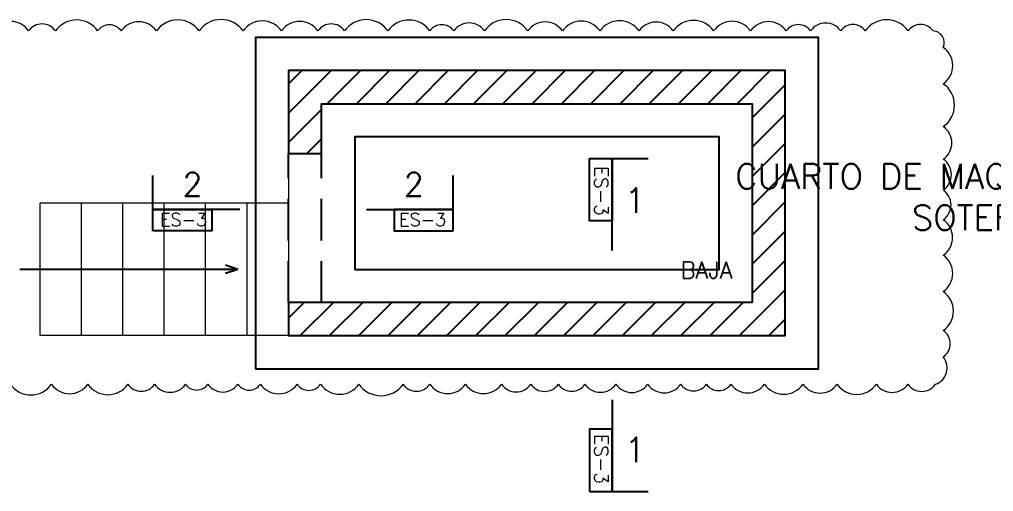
# Model space of a CAD drawing. Header units: metres. Extents: x -25 to 234, y -27 to 52.
# Drawn here: x 108.29 to 114.17, y 24.1 to 26.95 of the extents above; entities that cross this region are included whole.
import ezdxf

# ---------------------------------------------------------------- set-up
doc = ezdxf.new("R2010")
doc.units = ezdxf.units.M
doc.header["$LTSCALE"] = 0.1
doc.header["$MEASUREMENT"] = 0
doc.linetypes.add('CONTINUA', pattern=[0])
doc.linetypes.add('HIDDEN', pattern=[0.375, 0.25, -0.125])
for name, color, linetype in [('001-DIMTEXTO', 4, 'Continuous'), ('DIMTEXTO', 4, 'Continuous'), ('HATCH', 8, 'Continuous'), ('MUROS', 7, 'Continuous'), ('TEXTOS', 4, 'Continuous'), ('VIGAS', 1, 'HIDDEN'), ('ZAPATAS', 6, 'Continuous')]:
    doc.layers.add(name, color=color, linetype=linetype)
doc.layers.add('A-FLOR', color=253, linetype='Continuous', lineweight=0)
doc.layers.add('PLANTA ARQ.', color=1, linetype='Continuous', lineweight=0)
doc.styles.add('SMPLEX', font='simplex.shx')
doc.styles.get("Standard").update_dxf_attribs({"font": 'arial.ttf'})

# ---------------------------------------------------------------- blocks, each defined once
blk = doc.blocks.new('A$Cac76d8b6')
at = {"layer": 'HATCH', "linetype": 'CONTINUA'}
h = blk.add_hatch(dxfattribs=at)
h.set_pattern_fill('ANSI31', color=256)
h.set_pattern_definition([(45, (-89.46508, 26.93804), (-0.08838835, 0.08838835), [])])
h.paths.add_polyline_path([(25.6342, 2.0416), (25.6342, 2.3416), (28.2342, 2.3416), (28.2342, 1.1416), (25.4342, 1.1416), (25.4342, 0.9416), (28.4342, 0.9416), (28.4342, 2.5416), (25.4342, 2.5416), (25.4342, 2.0416)])
at = {"layer": 'MUROS', "linetype": 'CONTINUA'}
blk.add_lwpolyline([(25.6342, 2.0416), (25.6342, 2.3416), (28.2342, 2.3416), (28.2342, 1.1416), (25.4342, 1.1416), (25.4342, 0.9416), (28.4342, 0.9416), (28.4342, 2.5416), (25.4342, 2.5416), (25.4342, 2.0416), (25.6342, 2.0416)], dxfattribs=at)
at = {"layer": 'TEXTOS', "color": 6, "linetype": 'Continuous', "ltscale": 0.01}
for p, q in [((27.2518, 2.0105), (27.6053, 2.0105)), ((24.6158, 1.5746), (24.6158, 1.9092)), ((26.4294, 1.5746), (26.4294, 1.9092)), ((27.2518, 0), (27.6053, 0))]:
    blk.add_line(p, q, dxfattribs=at)
at = {"layer": 'TEXTOS', "color": 5, "linetype": 'Continuous', "ltscale": 0.01}
for p, q in [((27.3879, 1.4563), (27.3879, 2.0105)), ((25.1405, 1.7034), (24.6158, 1.7034)), ((25.9047, 1.7034), (26.4294, 1.7034)), ((27.3879, 0.5542), (27.3879, 0))]:
    blk.add_line(p, q, dxfattribs=at)
at = {"layer": 'TEXTOS', "color": 8, "linetype": 'Continuous', "ltscale": 0.01}
for points in [[(27.2518, 2.0105), (27.3879, 2.0105), (27.3879, 1.6345), (27.2518, 1.6345)], [(24.6158, 1.5746), (24.6158, 1.7034), (24.9718, 1.7034), (24.9718, 1.5746)], [(26.4294, 1.5746), (26.4294, 1.7034), (26.0734, 1.7034), (26.0734, 1.5746)], [(27.2518, 0), (27.3879, 0), (27.3879, 0.376), (27.2518, 0.376)]]:
    blk.add_lwpolyline(points, close=True, dxfattribs=at)
at = {"layer": 'VIGAS', "ltscale": 10}
for p, q in [((25.4342, 1.1416), (25.4342, 2.0416)), ((25.6342, 1.1416), (25.6342, 2.0416))]:
    blk.add_line(p, q, dxfattribs=at)
at = {"layer": 'ZAPATAS', "lineweight": 25}
for points in [[(25.2342, 0.7416), (28.6342, 0.7416), (28.6342, 2.7416), (25.2342, 2.7416)], [(25.8342, 1.3416), (28.0342, 1.3416), (28.0342, 2.1416), (25.8342, 2.1416)]]:
    blk.add_lwpolyline(points, close=True, dxfattribs=at)
at = {"layer": 'DIMTEXTO', "color": 4, "lineweight": -3, "attachment_point": 5, "style": 'SMPLEX', "bg_fill": 3, "box_fill_scale": 1.1, "bg_fill_color": 256, "bg_fill_true_color": 13158600, "bg_fill_transparency": 0}
for s, insert, char_height in [('2', (24.8546, 1.8552), 0.142), ('1', (27.5278, 0.2518), 0.15)]:
    blk.add_mtext(s, dxfattribs=dict(at, insert=insert, char_height=char_height))
at = {"layer": 'TEXTOS', "color": 4, "ltscale": 0.5, "char_height": 0.0825, "attachment_point": 5, "rotation": 270, "style": 'SMPLEX'}
for insert in [(27.3234, 1.815), (27.3234, 0.1955)]:
    blk.add_mtext('ES-3', dxfattribs=dict(at, insert=insert))
at = {"layer": 'TEXTOS', "color": 4, "ltscale": 0.5, "char_height": 0.0781, "attachment_point": 5, "style": 'SMPLEX'}
for insert in [(24.8009, 1.6423), (26.2443, 1.6423)]:
    blk.add_mtext('ES-3', dxfattribs=dict(at, insert=insert))
at = {"layer": 'DIMTEXTO', "color": 4, "lineweight": -3, "attachment_point": 5, "style": 'SMPLEX', "bg_fill": 3, "box_fill_scale": 1.1, "bg_fill_color": 256, "bg_fill_true_color": 13158600, "bg_fill_transparency": 0}
for s, insert, char_height in [('2', (26.1906, 1.8552), 0.142), ('1', (27.5278, 1.7587), 0.15)]:
    blk.add_mtext(s, dxfattribs=dict(at, insert=insert, char_height=char_height))

msp = doc.modelspace()

# ---------------------------------------------------------------- linework, layer by layer
at = {"layer": 'A-FLOR'}
for p, q in [((109.9176, 25.8437), (108.4176, 25.8437)), ((108.4176, 25.0437), (108.4176, 25.8437)), ((108.6676, 25.0437), (108.6676, 25.8437)), ((108.9176, 25.0437), (108.9176, 25.8437)), ((109.1676, 25.0437), (109.1676, 25.8437)), ((109.4176, 25.0437), (109.4176, 25.8437)), ((109.6676, 25.0437), (109.6676, 25.8437)), ((109.9176, 25.8437), (109.9176, 25.0437)), ((109.9176, 25.0437), (108.4176, 25.0437))]:
    msp.add_line(p, q, dxfattribs=at)
msp.add_lwpolyline([(109.9176, 25.0437), (112.9176, 25.0437), (112.9176, 26.6437), (109.9176, 26.6437)], close=True, dxfattribs=at)
at = {"layer": 'PLANTA ARQ.', "linetype": 'CONTINUA'}
msp.add_lwpolyline([(108.2383, 24.7498, 0.520567), (108.4867, 24.7498, 0.520567), (108.706, 24.7498, 0.520567), (108.9486, 24.7498, 0.520567), (109.1094, 24.7498, 0.520567), (109.2961, 24.7498, 0.520567), (109.4306, 24.7498, 0.520567), (109.6119, 24.7498, 0.520567), (109.748, 24.7498, 0.520567), (109.9698, 24.7498, 0.520567), (110.1118, 24.7498, 0.520567), (110.3432, 24.7498, 0.520567), (110.6095, 24.7498, 0.520567), (110.7711, 24.7498, 0.520567), (110.9863, 24.7498, 0.520567), (111.2037, 24.7498, 0.520567), (111.3806, 24.7498, 0.520567), (111.5472, 24.7498, 0.520567), (111.7078, 24.7498, 0.520567), (111.8947, 24.7498, 0.520567), (112.0863, 24.7498, 0.520567), (112.286, 24.7498, 0.520567), (112.4407, 24.7498, 0.520567), (112.5892, 24.7498, 0.520567), (112.7916, 24.7498, 0.520567), (113.0243, 24.7498, 0.520567), (113.2305, 24.7498, 0.520567), (113.4673, 24.7498, 0.520567), (113.6574, 24.7498, 0.520567), (113.8242, 24.7498, 0.520567), (113.8715, 24.9148, 0.520567), (113.8715, 25.0742, 0.520567), (113.8715, 25.3094, 0.520567), (113.8715, 25.5284, 0.520567), (113.8715, 25.743, 0.520567), (113.8715, 25.9222, 0.520567), (113.8715, 26.1086, 0.520567), (113.8715, 26.306, 0.520567), (113.8715, 26.5642, 0.520567), (113.8715, 26.7839, 0.520567), (113.8095, 26.8835, 0.520567), (113.659, 26.8835, 0.520567), (113.3999, 26.8835, 0.520567), (113.2519, 26.8835, 0.520567), (113.0703, 26.8835, 0.520567), (112.9231, 26.8835, 0.520567), (112.7077, 26.8835, 0.520567), (112.4848, 26.8835, 0.520567), (112.2403, 26.8835, 0.520567), (112.0345, 26.8835, 0.520567), (111.799, 26.8835, 0.520567), (111.5712, 26.8835, 0.520567), (111.3634, 26.8835, 0.520567), (111.1011, 26.8835, 0.520567), (110.9156, 26.8835, 0.520567), (110.7715, 26.8835, 0.520567), (110.5185, 26.8835, 0.520567), (110.2567, 26.8835, 0.520567), (110.0949, 26.8835, 0.520567), (109.8759, 26.8835, 0.520567), (109.6433, 26.8835, 0.520567), (109.378, 26.8835, 0.520567), (109.1206, 26.8835, 0.520567), (108.9073, 26.8835, 0.520567), (108.7655, 26.8835, 0.520567), (108.5112, 26.8835, 0.520567), (108.349, 26.8835, 0.520567), (108.1289, 26.8835, 0.520567)], format="xyb", dxfattribs=at)
at = {"layer": 'TEXTOS'}
for q in [(109.5374, 25.4696), (108.2952, 25.4437), (109.5374, 25.4177)]:
    msp.add_line((109.6122, 25.4437), q, dxfattribs=at)

# ---------------------------------------------------------------- texts
at = {"layer": 'TEXTOS', "width": 4.628637, "attachment_point": 9}
for s, insert, char_height in [('{\\Fromans|c0;CUARTO DE MAQUINAS\\PSOTERRADO}', (114.839, 25.6808), 0.15), ('{\\Fromans|c0;BAJA}', (112.5986, 25.3888), 0.1)]:
    msp.add_mtext(s, dxfattribs=dict(at, insert=insert, char_height=char_height))

# ---------------------------------------------------------------- next in the draw order: block references
at = {"layer": '001-DIMTEXTO', "linetype": 'CONTINUA'}
msp.add_blockref('A$Cac76d8b6', (84.4834, 24.102), dxfattribs=at)

doc.saveas('drawing.dxf')
